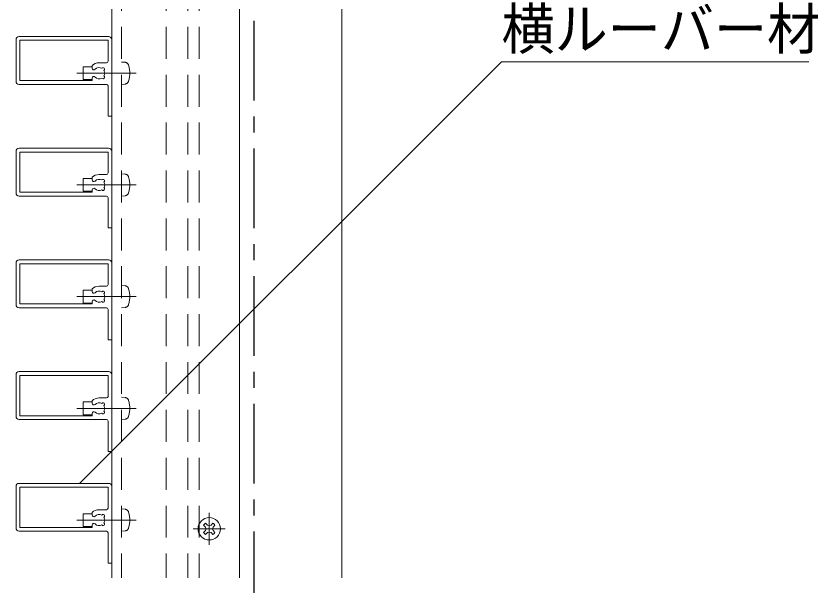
# Model space of a CAD drawing. Units: millimetres at full size, sheet at 1:5; details may follow other scales. Extents: x -1050 to 1050, y -742 to 742.
# Drawn here: x -654.5 to -403.4, y 135.4 to 313.9 of the extents above; entities that cross this region are included whole.
import ezdxf
from ezdxf.enums import TextEntityAlignment as Align

# ---------------------------------------------------------------- set-up
doc = ezdxf.new("R2010")
doc.units = ezdxf.units.MM
doc.header["$LTSCALE"] = 5
for name, pattern in [('CHAIN1', [8, 5, -1, 1, -1]), ('DASHED1', [1.8, 1.2, -0.6]), ('DASHED2', [3, 2, -1])]:
    doc.linetypes.add(name, pattern=pattern)
doc.layers.add('0-0_通り芯', color=7, linetype='CHAIN1')
for name, color, linetype, lineweight in [('0-4_手摺部材', 92, 'Continuous', 20), ('0-6_パネル', 4, 'Continuous', 20), ('0-9_文字', 3, 'Continuous', 20), ('0-A_支柱', 6, 'Continuous', 20)]:
    doc.layers.add(name, color=color, linetype=linetype, lineweight=lineweight)
doc.styles.add('ＭＳ ゴシック', font='')
doc.styles.get('ＭＳ ゴシック').set_extended_font_data('MS Gothic')

msp = doc.modelspace()

# ---------------------------------------------------------------- linework, layer by layer
at = {"layer": '0-0_通り芯'}
msp.add_line((-580, 512.406), (-580, -449.293), dxfattribs=at)
at = {"layer": '0-4_手摺部材'}
for p, q in [((-624.5, 445.5), (-624.5, 137.854)), ((-633.5, 298), (-633.5, 294)), ((-630.7, 298), (-633.5, 298)), ((-633.5, 294), (-630.7, 294)), ((-633.5, 263), (-633.5, 259)), ((-630.7, 263), (-633.5, 263)), ((-633.5, 259), (-630.7, 259)), ((-633.5, 228), (-633.5, 224)), ((-630.7, 228), (-633.5, 228)), ((-633.5, 224), (-630.7, 224)), ((-633.5, 193), (-633.5, 189)), ((-630.7, 193), (-633.5, 193)), ((-633.5, 189), (-630.7, 189)), ((-633.5, 158), (-633.5, 154)), ((-630.7, 158), (-633.5, 158)), ((-633.5, 154), (-630.7, 154)), ((-595.195, 153.803), (-595.766, 154.394)), ((-595.195, 153.803), (-594.997, 153.257)), ((-595.195, 152.712), (-594.997, 153.257)), ((-594.545, 154.453), (-595.136, 155.023)), ((-594.545, 154.453), (-594, 154.254)), ((-593.455, 154.453), (-594, 154.254)), ((-593.455, 154.453), (-592.864, 155.023)), ((-592.805, 153.803), (-593.003, 153.257)), ((-592.805, 152.712), (-593.003, 153.257)), ((-592.805, 153.802), (-592.234, 154.393)), ((-595.195, 152.712), (-595.766, 152.121)), ((-594.545, 152.062), (-595.136, 151.491)), ((-594.545, 152.062), (-594, 152.26)), ((-593.455, 152.062), (-594, 152.26)), ((-593.455, 152.062), (-592.864, 151.491)), ((-592.805, 152.712), (-592.234, 152.121))]:
    msp.add_line(p, q, dxfattribs=at)
at = {"layer": '0-4_手摺部材', "linetype": 'DASHED2'}
msp.add_line((-621.5, 445.5), (-621.5, 137.854), dxfattribs=at)
at = {"layer": '0-4_手摺部材', "linetype": 'DASHED1'}
for p, q in [((-620.381, 299.402), (-621.5, 299.5)), ((-620.381, 292.598), (-621.5, 292.5)), ((-620.381, 264.402), (-621.5, 264.5)), ((-620.381, 257.598), (-621.5, 257.5)), ((-620.381, 229.402), (-621.5, 229.5)), ((-620.381, 222.598), (-621.5, 222.5)), ((-620.381, 194.402), (-621.5, 194.5)), ((-620.381, 187.598), (-621.5, 187.5)), ((-620.381, 159.402), (-621.5, 159.5)), ((-620.381, 152.598), (-621.5, 152.5))]:
    msp.add_line(p, q, dxfattribs=at)
at = {"layer": '0-4_手摺部材', "linetype": 'CHAIN1'}
for p, q in [((-635.5, 296), (-616.9, 296)), ((-635.5, 261), (-616.9, 261)), ((-635.5, 226), (-616.9, 226)), ((-635.5, 191), (-616.9, 191)), ((-594, 148.257), (-594, 158.257)), ((-635.5, 156), (-616.9, 156)), ((-589, 153.257), (-599, 153.257))]:
    msp.add_line(p, q, dxfattribs=at)
at = {"layer": '0-4_手摺部材'}
msp.add_lwpolyline([(-624.5, 445.5), (-584.5, 445.5), (-584.5, 137.854)], dxfattribs=at)
msp.add_circle((-594, 153.257), 3.5, dxfattribs=at)
at = {"layer": '0-4_手摺部材', "linetype": 'DASHED1'}
for centre, radius, start, end in [((-620.494, 298.107), 1.3, 15.88085, 85), ((-627.9, 296), 9, 344.11915, 15.88085), ((-620.494, 293.893), 1.3, 275, 344.11915), ((-620.494, 263.107), 1.3, 15.88085, 85), ((-627.9, 261), 9, 344.11915, 15.88085), ((-620.494, 258.893), 1.3, 275, 344.11915), ((-620.494, 228.107), 1.3, 15.88085, 85), ((-627.9, 226), 9, 344.11915, 15.88085), ((-620.494, 223.893), 1.3, 275, 344.11915), ((-620.494, 193.107), 1.3, 15.88085, 85), ((-627.9, 191), 9, 344.11915, 15.88085), ((-620.494, 188.893), 1.3, 275, 344.11915), ((-620.494, 158.107), 1.3, 15.88085, 85), ((-627.9, 156), 9, 344.11915, 15.88085), ((-620.494, 153.893), 1.3, 275, 344.11915)]:
    msp.add_arc(centre, radius, start, end, dxfattribs=at)
at = {"layer": '0-4_手摺部材'}
for start, end in [(122.7575, 147.2425), (32.74607, 57.2425), (212.7575, 237.2425), (302.7575, 327.2425)]:
    msp.add_arc((-594, 153.257), 2.1, start, end, dxfattribs=at)
at = {"layer": '0-6_パネル'}
for p, q in [((-654.5, 293.5), (-654.5, 306.5)), ((-653.5, 307.5), (-625.5, 307.5)), ((-624.5, 306.5), (-624.5, 296)), ((-653.3, 306.3), (-625.7, 306.3)), ((-653.3, 293.7), (-653.3, 306.3)), ((-625.7, 306.3), (-625.7, 299.75)), ((-626.2, 299.25), (-628.5, 299.25)), ((-630.7, 297.583), (-630.7, 298.392)), ((-630.7, 293.7), (-630.7, 294.417)), ((-624.5, 296), (-624.5, 290)), ((-653.5, 292.5), (-626.2, 292.5)), ((-630.7, 293.7), (-653.3, 293.7)), ((-625.7, 282.5), (-625.7, 292)), ((-624.5, 282.5), (-624.5, 292.5)), ((-625.7, 282.5), (-624.5, 282.5)), ((-654.5, 258.5), (-654.5, 271.5)), ((-653.5, 272.5), (-625.5, 272.5)), ((-653.3, 271.3), (-625.7, 271.3)), ((-653.3, 258.7), (-653.3, 271.3)), ((-625.7, 271.3), (-625.7, 264.75)), ((-624.5, 271.5), (-624.5, 261)), ((-626.2, 264.25), (-628.5, 264.25)), ((-630.7, 262.583), (-630.7, 263.392)), ((-630.7, 258.7), (-653.3, 258.7)), ((-630.7, 258.7), (-630.7, 259.417)), ((-624.5, 261), (-624.5, 255)), ((-653.5, 257.5), (-626.2, 257.5)), ((-625.7, 247.5), (-625.7, 257)), ((-624.5, 247.5), (-624.5, 257.5)), ((-625.7, 247.5), (-624.5, 247.5)), ((-654.5, 223.5), (-654.5, 236.5)), ((-653.5, 237.5), (-625.5, 237.5)), ((-653.3, 236.3), (-625.7, 236.3)), ((-653.3, 223.7), (-653.3, 236.3)), ((-625.7, 236.3), (-625.7, 229.75)), ((-624.5, 236.5), (-624.5, 226)), ((-626.2, 229.25), (-628.5, 229.25)), ((-630.7, 227.583), (-630.7, 228.392)), ((-624.5, 226), (-624.5, 220)), ((-630.7, 223.7), (-653.3, 223.7)), ((-630.7, 223.7), (-630.7, 224.417)), ((-653.5, 222.5), (-626.2, 222.5)), ((-625.7, 212.5), (-625.7, 222)), ((-624.5, 212.5), (-624.5, 222.5)), ((-625.7, 212.5), (-624.5, 212.5)), ((-654.5, 188.5), (-654.5, 201.5)), ((-653.5, 202.5), (-625.5, 202.5)), ((-653.3, 201.3), (-625.7, 201.3)), ((-653.3, 188.7), (-653.3, 201.3)), ((-625.7, 201.3), (-625.7, 194.75)), ((-624.5, 201.5), (-624.5, 191)), ((-630.7, 192.583), (-630.7, 193.392)), ((-626.2, 194.25), (-628.5, 194.25)), ((-624.5, 191), (-624.5, 185)), ((-630.7, 188.7), (-653.3, 188.7)), ((-630.7, 188.7), (-630.7, 189.417)), ((-653.5, 187.5), (-626.2, 187.5)), ((-625.7, 177.5), (-625.7, 187)), ((-624.5, 177.5), (-624.5, 187.5)), ((-625.7, 177.5), (-624.5, 177.5)), ((-654.5, 153.5), (-654.5, 166.5)), ((-653.5, 167.5), (-625.5, 167.5)), ((-653.3, 166.3), (-625.7, 166.3)), ((-653.3, 153.7), (-653.3, 166.3)), ((-625.7, 166.3), (-625.7, 159.75)), ((-624.5, 166.5), (-624.5, 156)), ((-630.7, 157.583), (-630.7, 158.392)), ((-626.2, 159.25), (-628.5, 159.25)), ((-624.5, 156), (-624.5, 150)), ((-630.7, 153.7), (-653.3, 153.7)), ((-630.7, 153.7), (-630.7, 154.417)), ((-653.5, 152.5), (-626.2, 152.5)), ((-625.7, 142.5), (-625.7, 152)), ((-624.5, 142.5), (-624.5, 152.5)), ((-625.7, 142.5), (-624.5, 142.5))]:
    msp.add_line(p, q, dxfattribs=at)
for centre, radius, start, end in [((-653.5, 306.5), 1, 90, 180), ((-625.5, 306.5), 1, 0, 90), ((-628.5, 296), 3.25, 90, 132.60367), ((-626.2, 299.75), 0.5, 270, 360), ((-630.158, 297.583), 0.542, 180, 316.31532), ((-628.5, 296), 1.75, 61.42642, 136.31532), ((-627.263, 297.237), 0.5, 306.78678, 143.2132), ((-628.5, 296), 1.75, 330, 28.57357), ((-630.158, 294.417), 0.542, 43.68465, 180), ((-628.5, 296), 1.75, 223.68465, 298.57358), ((-627.263, 294.763), 0.5, 216.7868, 53.21322), ((-653.5, 293.5), 1, 180, 270), ((-626.2, 292), 0.5, 0, 90), ((-653.5, 271.5), 1, 90, 180), ((-625.5, 271.5), 1, 0, 90), ((-628.5, 261), 3.25, 90, 132.60367), ((-626.2, 264.75), 0.5, 270, 360), ((-630.158, 262.583), 0.542, 180, 316.31532), ((-628.5, 261), 1.75, 61.42642, 136.31532), ((-627.263, 262.237), 0.5, 306.78678, 143.2132), ((-628.5, 261), 1.75, 330, 28.57357), ((-630.158, 259.417), 0.542, 43.68465, 180), ((-628.5, 261), 1.75, 223.68465, 298.57358), ((-627.263, 259.763), 0.5, 216.7868, 53.21322), ((-653.5, 258.5), 1, 180, 270), ((-626.2, 257), 0.5, 0, 90), ((-653.5, 236.5), 1, 90, 180), ((-625.5, 236.5), 1, 0, 90), ((-628.5, 226), 3.25, 90, 132.60367), ((-626.2, 229.75), 0.5, 270, 360), ((-630.158, 227.583), 0.542, 180, 316.31532), ((-628.5, 226), 1.75, 61.42642, 136.31532), ((-627.263, 227.237), 0.5, 306.78678, 143.2132), ((-628.5, 226), 1.75, 330, 28.57357), ((-653.5, 223.5), 1, 180, 270), ((-630.158, 224.417), 0.542, 43.68465, 180), ((-628.5, 226), 1.75, 223.68465, 298.57358), ((-627.263, 224.763), 0.5, 216.7868, 53.21322), ((-626.2, 222), 0.5, 0, 90), ((-653.5, 201.5), 1, 90, 180), ((-625.5, 201.5), 1, 0, 90), ((-628.5, 191), 3.25, 90, 132.60367), ((-626.2, 194.75), 0.5, 270, 360), ((-630.158, 192.583), 0.542, 180, 316.31532), ((-628.5, 191), 1.75, 61.42642, 136.31532), ((-627.263, 192.237), 0.5, 306.78678, 143.2132), ((-628.5, 191), 1.75, 330, 28.57357), ((-653.5, 188.5), 1, 180, 270), ((-630.158, 189.417), 0.542, 43.68465, 180), ((-628.5, 191), 1.75, 223.68465, 298.57358), ((-627.263, 189.763), 0.5, 216.7868, 53.21322), ((-626.2, 187), 0.5, 0, 90), ((-653.5, 166.5), 1, 90, 180), ((-625.5, 166.5), 1, 0, 90), ((-628.5, 156), 3.25, 90, 132.60367), ((-626.2, 159.75), 0.5, 270, 360), ((-630.158, 157.583), 0.542, 180, 316.31532), ((-628.5, 156), 1.75, 61.42642, 136.31532), ((-627.263, 157.237), 0.5, 306.78678, 143.2132), ((-628.5, 156), 1.75, 330, 28.57357), ((-653.5, 153.5), 1, 180, 270), ((-630.158, 154.417), 0.542, 43.68465, 180), ((-628.5, 156), 1.75, 223.68465, 298.57358), ((-627.263, 154.763), 0.5, 216.7868, 53.21322), ((-626.2, 152), 0.5, 0, 90)]:
    msp.add_arc(centre, radius, start, end, dxfattribs=at)
at = {"layer": '0-9_文字'}
msp.add_lwpolyline([(-634.595, 167.5), (-502.5, 299.595), (-406.25, 299.595)], dxfattribs=at)
at = {"layer": '0-A_支柱'}
msp.add_line((-552.5, 137.854), (-552.5, 470), dxfattribs=at)
at = {"layer": '0-A_支柱', "linetype": 'DASHED2'}
for p, q in [((-607.5, 445.5), (-607.5, 137.854)), ((-600.7, 445.5), (-600.7, 137.854)), ((-597.2, 445.5), (-597.2, 137.854))]:
    msp.add_line(p, q, dxfattribs=at)

# ---------------------------------------------------------------- texts
at = {"layer": '0-9_文字', "style": 'ＭＳ ゴシック', "width": 0.95}
msp.add_text('横ルーバー材', height=12.83, dxfattribs=at).set_placement((-502.5, 299.595), align=Align.BOTTOM_LEFT)

doc.saveas('drawing.dxf')
